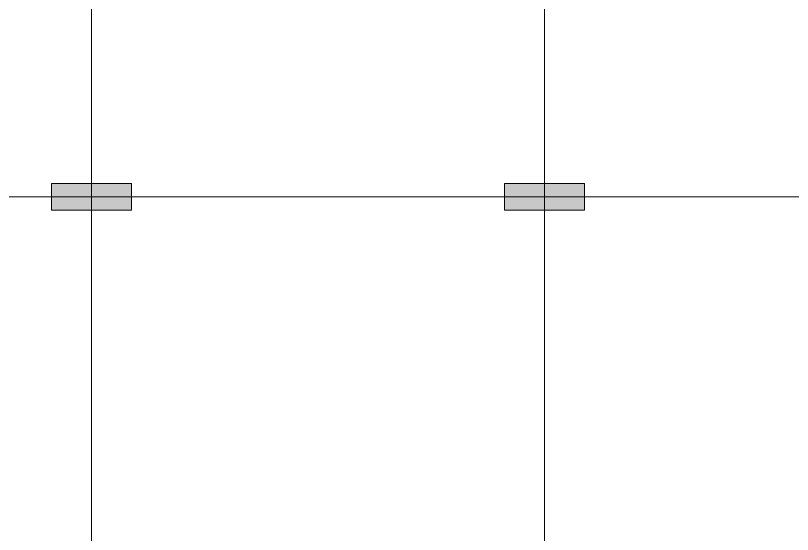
# Model space of a CAD drawing. Header units: metres. Extents: x 31.9 to 124, y -29 to 44.
# Drawn here: x 54.08 to 68.65, y -8.58 to 1.15 of the extents above; entities that cross this region are included whole.
import ezdxf

# ---------------------------------------------------------------- set-up
doc = ezdxf.new("R2010")
doc.units = ezdxf.units.M
doc.header["$LTSCALE"] = 100
doc.layers.add('ARQ', color=8, linetype='Continuous', lineweight=0)

# ---------------------------------------------------------------- blocks, each defined once
blk = doc.blocks.new('Est etapa 3 torre')
at = {"layer": 'ARQ'}
h = blk.add_hatch(color=256, dxfattribs=at)
h.paths.add_polyline_path([(1123.55, -5959.124), (1123.05, -5959.124), (1123.05, -5957.624), (1123.55, -5957.624)])
h.paths.add_polyline_path([(1116.05, -5959.124), (1115.55, -5959.124), (1115.55, -5957.624), (1116.05, -5957.624)])
h.paths.add_polyline_path([(1139.548, -5959.124), (1139.048, -5959.124), (1139.048, -5957.624), (1139.548, -5957.624)])
h.paths.add_polyline_path([(1132.05, -5959.124), (1131.55, -5959.124), (1131.55, -5957.624), (1132.05, -5957.624)])
h.paths.add_polyline_path([(1140.048, -5967.649), (1140.048, -5968.149), (1138.548, -5968.149), (1138.548, -5967.649)])
h.paths.add_polyline_path([(1124.05, -5967.649), (1124.05, -5968.149), (1122.55, -5968.149), (1122.55, -5967.649)])
h.paths.add_polyline_path([(1131.05, -5967.649), (1131.05, -5968.149), (1132.55, -5968.149), (1132.55, -5967.649)])
h.paths.add_polyline_path([(1115.05, -5967.649), (1115.05, -5968.149), (1116.55, -5968.149), (1116.55, -5967.649)])
h.paths.add_polyline_path([(1140.048, -5975.649), (1140.048, -5976.149), (1138.548, -5976.149), (1138.548, -5975.649)])
h.paths.add_polyline_path([(1124.05, -5975.649), (1124.05, -5976.149), (1122.55, -5976.149), (1122.55, -5975.649)])
h.paths.add_polyline_path([(1131.05, -5975.649), (1131.05, -5976.149), (1132.55, -5976.149), (1132.55, -5975.649)])
h.paths.add_polyline_path([(1115.05, -5975.649), (1115.05, -5976.149), (1116.55, -5976.149), (1116.55, -5975.649)])
h.paths.add_polyline_path([(1140.048, -5985.749), (1140.048, -5986.249), (1138.548, -5986.249), (1138.548, -5985.749)])
h.paths.add_polyline_path([(1124.05, -5985.749), (1124.05, -5986.249), (1122.55, -5986.249), (1122.55, -5985.749)])
h.paths.add_polyline_path([(1131.05, -5985.749), (1131.05, -5986.249), (1132.55, -5986.249), (1132.55, -5985.749)])
h.paths.add_polyline_path([(1115.05, -5985.749), (1115.05, -5986.249), (1116.55, -5986.249), (1116.55, -5985.749)])
h.paths.add_polyline_path([(1140.048, -5993.749), (1140.048, -5994.249), (1138.548, -5994.249), (1138.548, -5993.749)])
h.paths.add_polyline_path([(1124.05, -5993.749), (1124.05, -5994.249), (1122.55, -5994.249), (1122.55, -5993.749)])
h.paths.add_polyline_path([(1131.05, -5993.749), (1131.05, -5994.249), (1132.55, -5994.249), (1132.55, -5993.749)])
h.paths.add_polyline_path([(1115.05, -5993.749), (1115.05, -5994.249), (1116.55, -5994.249), (1116.55, -5993.749)])
h.paths.add_polyline_path([(1132.05, -6003.426), (1131.55, -6003.426), (1131.55, -6004.922), (1132.05, -6004.922)])
h.paths.add_polyline_path([(1138.153, -6003.424), (1139.653, -6003.424), (1139.653, -6003.924), (1138.153, -6003.924)])
h.paths.add_polyline_path([(1116.05, -6004.924), (1116.05, -6003.424), (1115.55, -6003.424), (1115.55, -6004.924)])
h.paths.add_polyline_path([(1123.55, -6004.924), (1123.55, -6003.424), (1123.05, -6003.424), (1123.05, -6004.924)])
h.paths.add_polyline_path([(1139.048, -6011.949), (1139.048, -6009.549), (1139.548, -6009.549), (1139.548, -6011.949)])
h.paths.add_polyline_path([(1131.55, -6009.549), (1131.55, -6011.949), (1132.05, -6011.949), (1132.05, -6009.549)])
h.paths.add_polyline_path([(1123.05, -6009.549), (1123.05, -6011.949), (1123.55, -6011.949), (1123.55, -6009.549)])
h.paths.add_polyline_path([(1116.05, -6009.549), (1116.05, -6011.949), (1115.55, -6011.949), (1115.55, -6009.549)])
for p, q in [((1123.3, -5955.354), (1123.3, -6014.914)), ((1131.8, -5955.354), (1131.8, -6014.914)), ((1113.963, -5993.999), (1145.333, -5993.999))]:
    blk.add_line(p, q, dxfattribs=at)
for points in [[(1124.05, -5993.749), (1124.05, -5994.249), (1122.55, -5994.249), (1122.55, -5993.749)], [(1131.05, -5993.749), (1131.05, -5994.249), (1132.55, -5994.249), (1132.55, -5993.749)]]:
    blk.add_lwpolyline(points, close=True, dxfattribs=at)
blk = doc.blocks.new('P6-7-8')
at = {"layer": 'ARQ'}
blk.add_blockref('Est etapa 3 torre', (-994.164, 3149.568), dxfattribs=at)

msp = doc.modelspace()

# ---------------------------------------------------------------- block references
at = {"layer": 'ARQ', "linetype": 'Continuous'}
msp.add_blockref('P6-7-8', (-73.635, 2842.182), dxfattribs=at)

doc.saveas('drawing.dxf')
